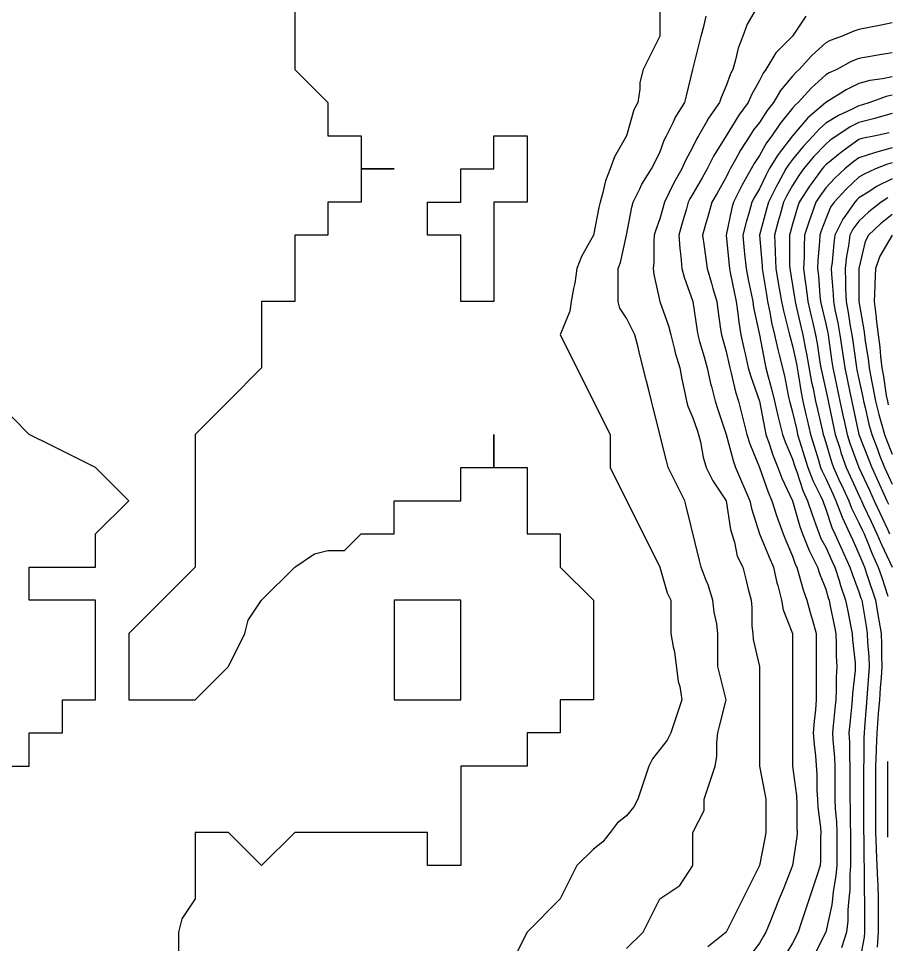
# Model space of a CAD drawing. Header units: inches. Extents: x 794995 to 811195, y 2485918 to 2508058.
# Drawn here: x 797295 to 798081, y 2491337 to 2492174 of the extents above; entities that cross this region are included whole.
import ezdxf

# ---------------------------------------------------------------- set-up
doc = ezdxf.new("R2010")
doc.units = ezdxf.units.IN
doc.header["$MEASUREMENT"] = 0
doc.layers.add('contour', color=7, linetype='Continuous')

msp = doc.modelspace()

# ---------------------------------------------------------------- linework, layer by layer
at = {"layer": 'contour'}
for points in [[(797545.16, 2492218.36), (797545.16, 2492128.36), (797575.16, 2492098.36), (797575.16, 2492068.36), (797605.16, 2492068.36), (797605.16, 2492038.36), (797635.16, 2492038.36), (797605.16, 2492038.36), (797605.16, 2492008.36), (797575.16, 2492008.36), (797575.16, 2491978.36), (797545.16, 2491978.36), (797545.16, 2491948.36), (797545.16, 2491918.36), (797515.16, 2491918.36), (797515.16, 2491888.36), (797515.16, 2491858.36), (797485.16, 2491828.36), (797455.16, 2491798.36), (797455.16, 2491678.36), (797425.16, 2491648.36), (797395.16, 2491618.36), (797395.16, 2491558.36), (797455.16, 2491558.36), (797485.16, 2491588.36), (797500.16, 2491618.36), (797503.16, 2491630.36), (797515.16, 2491648.36), (797545.16, 2491678.36), (797563.16, 2491690.36), (797575.16, 2491693.36), (797590.16, 2491693.36), (797605.16, 2491708.36), (797635.16, 2491708.36), (797635.16, 2491738.36), (797665.16, 2491738.36), (797695.16, 2491738.36), (797695.16, 2491768.36), (797725.16, 2491768.36), (797725.16, 2491798.36), (797725.16, 2491768.36), (797755.16, 2491768.36), (797755.16, 2491708.36), (797785.16, 2491708.36), (797785.16, 2491678.36), (797815.16, 2491648.36), (797815.16, 2491558.36), (797785.16, 2491558.36), (797785.16, 2491528.36), (797755.16, 2491528.36), (797755.16, 2491498.36), (797695.16, 2491498.36), (797695.16, 2491468.36), (797695.16, 2491408.36), (797665.16, 2491408.36), (797665.16, 2491438.36), (797545.16, 2491438.36), (797515.16, 2491408.36), (797485.16, 2491438.36), (797455.16, 2491438.36), (797455.16, 2491408.36), (797455.16, 2491378.36), (797443.16, 2491360.36), (797440.16, 2491348.36), (797440.16, 2491318.36)], [(797875.16, 2492188.36), (797875.16, 2492158.36), (797860.16, 2492128.36), (797857.16, 2492116.36), (797857.16, 2492110.36), (797855.16, 2492098.36), (797851.83, 2492091.69), (797845.16, 2492068.36), (797834.25, 2492049.27), (797830.16, 2492038.36), (797826.07, 2492027.45), (797823.73, 2492016.93), (797821.16, 2492008.36), (797820.16, 2492003.36), (797815.16, 2491978.36), (797804.25, 2491959.27), (797800.16, 2491948.36), (797798.49, 2491935.03), (797797.16, 2491930.36), (797795.16, 2491918.36), (797793.73, 2491909.79), (797785.16, 2491888.36), (797830.16, 2491798.36), (797830.16, 2491768.36), (797875.16, 2491678.36), (797881.83, 2491655.03), (797885.16, 2491648.36), (797885.16, 2491618.36), (797887.16, 2491606.36), (797888.49, 2491601.7), (797891.83, 2491575.03), (797893.16, 2491570.36), (797895.16, 2491558.36), (797885.16, 2491528.36), (797881.83, 2491521.69), (797875.16, 2491513.36), (797868.49, 2491505.03), (797865.16, 2491498.36), (797855.16, 2491468.36), (797851.83, 2491461.69), (797845.16, 2491453.36), (797836.59, 2491446.93), (797830.16, 2491438.36), (797823.73, 2491429.79), (797815.16, 2491423.36), (797800.16, 2491408.36), (797785.16, 2491378.36), (797755.16, 2491348.36), (797740.16, 2491318.36)], [(797965.16, 2492188.36), (797954.25, 2492169.27), (797950.16, 2492158.36), (797946.07, 2492147.45), (797943.73, 2492136.93), (797941.16, 2492128.36), (797939.16, 2492124.36), (797935.16, 2492113.36), (797930.54, 2492102.98), (797929.16, 2492098.36), (797919.28, 2492084.24), (797917.16, 2492080.36), (797910.16, 2492068.36), (797908.32, 2492065.2), (797905.16, 2492058.36), (797898.1, 2492045.42), (797895.16, 2492038.36), (797887.79, 2492025.73), (797883.73, 2492016.93), (797879.44, 2492008.36), (797875.16, 2491993.36), (797871.16, 2491982.36), (797870.16, 2491978.36), (797869.7, 2491972.91), (797869.7, 2491953.82), (797869.16, 2491948.36), (797869.7, 2491942.91), (797875.16, 2491918.36), (797883.16, 2491896.36), (797885.16, 2491888.36), (797888.49, 2491875.03), (797889.01, 2491872.21), (797893.16, 2491858.36), (797895.16, 2491848.36), (797897.66, 2491835.86), (797899.16, 2491828.36), (797900.54, 2491823.75), (797905.16, 2491813.36), (797908.91, 2491802.11), (797910.16, 2491798.36), (797911.83, 2491791.69), (797914.39, 2491777.59), (797917.16, 2491768.36), (797923.16, 2491756.36), (797935.16, 2491738.36), (797939.16, 2491712.36), (797940.16, 2491708.36), (797942.66, 2491700.86), (797945.16, 2491688.36), (797950.16, 2491678.36), (797953.16, 2491666.36), (797955.16, 2491658.36), (797957.66, 2491648.36), (797958.49, 2491641.69), (797958.49, 2491625.03), (797959.16, 2491618.36), (797959.7, 2491612.91), (797965.16, 2491588.36), (797965.16, 2491498.36), (797970.16, 2491473.36), (797971.16, 2491468.36), (797971.16, 2491438.36), (797970.16, 2491433.36), (797965.16, 2491408.36), (797950.16, 2491378.36), (797935.16, 2491348.36), (797918.49, 2491335.03)], [(797845.16, 2491333.36), (797860.16, 2491348.36), (797875.16, 2491378.36), (797893.16, 2491390.36), (797905.16, 2491408.36), (797905.16, 2491438.36), (797915.16, 2491458.36), (797915.16, 2491468.36), (797925.16, 2491498.36), (797926.59, 2491506.93), (797926.59, 2491519.79), (797927.66, 2491528.36), (797929.16, 2491534.36), (797935.16, 2491558.36), (797929.16, 2491582.36), (797927.66, 2491588.36), (797927.66, 2491618.36), (797926.59, 2491626.93), (797924.25, 2491637.45), (797923.16, 2491648.36), (797919.01, 2491662.21), (797917.16, 2491666.36), (797912.66, 2491678.36), (797911.16, 2491684.36), (797899.16, 2491732.36), (797897.66, 2491738.36), (797882.66, 2491768.36), (797881.16, 2491774.36), (797869.16, 2491822.36), (797867.66, 2491828.36), (797865.16, 2491838.36), (797863.16, 2491846.36), (797857.16, 2491870.36), (797855.16, 2491878.36), (797852.66, 2491888.36), (797845.16, 2491903.36), (797839.16, 2491912.36), (797837.66, 2491918.36), (797837.66, 2491948.36), (797839.7, 2491953.82), (797845.16, 2491978.36), (797849.77, 2492003.75), (797851.16, 2492008.36), (797857.16, 2492020.36), (797859.01, 2492024.51), (797867.66, 2492038.36), (797875.16, 2492053.36), (797879.16, 2492064.36), (797881.16, 2492068.36), (797887.16, 2492080.36), (797889.01, 2492084.51), (797897.66, 2492098.36), (797899.16, 2492104.36), (797905.16, 2492128.36), (797911.16, 2492152.36), (797912.66, 2492158.36), (797915.16, 2492168.36), (797917.16, 2492176.36)], [(798007.16, 2492176.36), (797995.16, 2492158.36), (797980.16, 2492143.36), (797971.16, 2492128.36), (797968.49, 2492125.03), (797965.16, 2492118.36), (797958.1, 2492105.42), (797955.16, 2492098.36), (797946.59, 2492086.93), (797935.16, 2492068.36), (797923.73, 2492049.79), (797918.02, 2492038.36), (797913.34, 2492030.18), (797905.16, 2492015.86), (797902.3, 2492011.22), (797900.87, 2492008.36), (797899.16, 2492002.36), (797895.16, 2491988.36), (797892.3, 2491978.36), (797893.16, 2491966.36), (797894.25, 2491959.27), (797895.16, 2491948.36), (797897.16, 2491940.36), (797905.16, 2491918.36), (797908.91, 2491892.11), (797909.44, 2491888.36), (797911.16, 2491882.36), (797915.16, 2491868.36), (797918.02, 2491858.36), (797921.04, 2491844.24), (797921.83, 2491841.7), (797925.16, 2491828.36), (797927.66, 2491820.86), (797935.16, 2491798.36), (797941.48, 2491774.68), (797943.73, 2491768.36), (797956.59, 2491738.36), (797958.1, 2491731.3), (797965.16, 2491708.36), (797974.16, 2491687.36), (797978.02, 2491678.36), (797981.04, 2491664.24), (797981.83, 2491661.7), (797985.16, 2491648.36), (797986.59, 2491639.79), (797995.16, 2491618.36), (797995.16, 2491498.36), (797998.69, 2491471.89), (797999.16, 2491464.36), (797999.16, 2491442.36), (797999.44, 2491438.36), (797999.16, 2491434.36), (797995.16, 2491408.36), (797986.59, 2491386.93), (797983.16, 2491378.36), (797978.02, 2491365.5), (797975.16, 2491358.36), (797971.16, 2491348.36), (797968.91, 2491344.61), (797965.16, 2491338.36), (797956.59, 2491326.93)], [(798085.16, 2492170.36), (798075.16, 2492168.36), (798055.16, 2492164.36), (798050.54, 2492162.98), (798040.16, 2492158.36), (798029.16, 2492154.36), (798025.16, 2492152.36), (798012.53, 2492140.99), (798001.16, 2492128.36), (797998.02, 2492125.5), (797995.16, 2492122.36), (797984.25, 2492109.27), (797978.02, 2492098.36), (797972.36, 2492091.16), (797965.16, 2492080.36), (797959.94, 2492073.58), (797956.59, 2492068.36), (797948.2, 2492055.32), (797943.73, 2492046.93), (797938.91, 2492038.36), (797937.56, 2492035.96), (797935.16, 2492030.86), (797926.98, 2492016.54), (797922.3, 2492008.36), (797918.49, 2491995.03), (797917.16, 2491990.36), (797913.73, 2491978.36), (797915.16, 2491968.36), (797916.41, 2491959.61), (797918.02, 2491948.36), (797921.83, 2491935.03), (797923.16, 2491930.36), (797926.59, 2491918.36), (797927.66, 2491910.86), (797930.16, 2491893.36), (797930.87, 2491888.36), (797935.16, 2491873.36), (797937.89, 2491861.09), (797938.49, 2491858.36), (797939.77, 2491853.75), (797943.73, 2491836.93), (797946.41, 2491828.36), (797953.91, 2491798.36), (797956.59, 2491789.79), (797965.16, 2491768.36), (797972.98, 2491746.19), (797976.41, 2491738.36), (797980.87, 2491724.08), (797981.83, 2491721.7), (797986.59, 2491708.36), (797989.16, 2491702.36), (797995.16, 2491688.36), (797997.66, 2491680.86), (797998.91, 2491678.36), (798000.61, 2491672.91), (798004.63, 2491657.84), (798008.02, 2491648.36), (798011.83, 2491635.03), (798013.16, 2491630.36), (798016.59, 2491618.36), (798016.59, 2491558.36), (798015.93, 2491549.13), (798014.57, 2491538.95), (798013.91, 2491528.36), (798014.57, 2491517.77), (798015.93, 2491507.59), (798017.16, 2491490.36), (798017.16, 2491476.36), (798017.66, 2491468.36), (798018.1, 2491461.3), (798020.54, 2491442.98), (798020.87, 2491438.36), (798020.54, 2491433.75), (798020.54, 2491412.98), (798020.16, 2491408.36), (798017.66, 2491400.86), (798002.66, 2491355.86), (798000.16, 2491348.36), (797995.16, 2491338.36), (797983.16, 2491318.36)], [(798085.16, 2492143.36), (798072.3, 2492141.22), (798067.16, 2492140.36), (798055.16, 2492138.36), (798048.1, 2492135.42), (798035.16, 2492128.36), (798028.32, 2492125.2), (798025.16, 2492123.36), (798012.12, 2492111.4), (798000.16, 2492098.36), (797997.47, 2492096.05), (797995.16, 2492093.36), (797984.05, 2492079.47), (797976.41, 2492068.36), (797971.59, 2492061.93), (797965.16, 2492050.36), (797960.36, 2492043.16), (797957.66, 2492038.36), (797949.56, 2492023.96), (797948.49, 2492021.7), (797941.83, 2492008.36), (797940.38, 2492003.14), (797935.16, 2491978.36), (797937.89, 2491951.09), (797938.16, 2491948.36), (797938.91, 2491944.61), (797942.66, 2491925.86), (797944.16, 2491918.36), (797945.75, 2491907.77), (797946.59, 2491899.79), (797948.49, 2491888.36), (797951.52, 2491874.73), (797952.3, 2491871.22), (797955.16, 2491858.36), (797957.33, 2491850.54), (797965.16, 2491828.36), (797969.96, 2491803.16), (797971.16, 2491798.36), (797974.39, 2491789.13), (797977.16, 2491780.36), (797981.83, 2491768.36), (797985.56, 2491758.76), (797995.16, 2491738.36), (798001.83, 2491715.03), (798004.16, 2491708.36), (798010.16, 2491693.36), (798017.66, 2491678.36), (798019.44, 2491672.65), (798025.16, 2491658.36), (798027.38, 2491650.58), (798028.16, 2491648.36), (798028.91, 2491644.61), (798032.66, 2491625.86), (798034.16, 2491618.36), (798034.63, 2491608.89), (798034.63, 2491597.84), (798035.16, 2491588.36), (798034.63, 2491578.89), (798034.63, 2491567.84), (798034.16, 2491558.36), (798033.34, 2491550.18), (798031.83, 2491535.03), (798031.16, 2491528.36), (798031.48, 2491522.05), (798032.98, 2491506.19), (798033.34, 2491498.36), (798033.34, 2491468.36), (798033.73, 2491459.79), (798034.76, 2491447.96), (798035.16, 2491438.36), (798035.16, 2491408.36), (798034.39, 2491399.13), (798031.83, 2491385.03), (798031.16, 2491378.36), (798030.61, 2491372.91), (798025.16, 2491348.36), (798010.16, 2491318.36)], [(798085.16, 2492121.69), (798076.59, 2492119.79), (798065.16, 2492118.36), (798055.16, 2492115.5), (798043.73, 2492109.79), (798025.16, 2492098.36), (798009.01, 2492084.51), (797995.16, 2492068.36), (797982.03, 2492051.49), (797974.16, 2492038.36), (797970.97, 2492032.56), (797965.16, 2492020.36), (797960.71, 2492012.81), (797958.49, 2492008.36), (797955.93, 2491999.13), (797953.16, 2491990.36), (797950.16, 2491978.36), (797951.52, 2491964.73), (797951.83, 2491961.7), (797953.16, 2491948.36), (797955.16, 2491938.36), (797957.66, 2491925.86), (797959.16, 2491918.36), (797959.94, 2491913.14), (797965.16, 2491888.36), (797969.96, 2491863.16), (797971.16, 2491858.36), (797973.16, 2491850.36), (797976.27, 2491839.47), (797978.8, 2491828.36), (797981.83, 2491815.03), (797983.16, 2491810.36), (797986.16, 2491798.36), (797988.49, 2491791.69), (797995.16, 2491775.86), (797996.92, 2491770.13), (797997.47, 2491768.36), (797998.91, 2491764.61), (798004.53, 2491747.74), (798008.8, 2491738.36), (798012.75, 2491725.95), (798015.93, 2491717.59), (798019.16, 2491708.36), (798020.87, 2491704.07), (798025.16, 2491696.36), (798030.78, 2491683.99), (798033.34, 2491678.36), (798037.16, 2491666.36), (798038.49, 2491661.7), (798043.16, 2491648.36), (798045.16, 2491638.36), (798047.66, 2491625.86), (798049.16, 2491618.36), (798049.44, 2491612.65), (798051.63, 2491591.89), (798051.83, 2491588.36), (798051.63, 2491584.83), (798049.44, 2491564.08), (798049.16, 2491558.36), (798048.49, 2491551.69), (798046.98, 2491536.54), (798046.16, 2491528.36), (798046.59, 2491519.79), (798046.59, 2491506.93), (798046.98, 2491498.36), (798046.98, 2491468.36), (798047.33, 2491460.54), (798047.33, 2491446.19), (798047.66, 2491438.36), (798047.66, 2491408.36), (798046.98, 2491400.18), (798046.98, 2491386.54), (798046.16, 2491378.36), (798045.16, 2491368.36), (798045.16, 2491358.36), (798043.91, 2491348.36), (798039.44, 2491334.08)], [(798085.16, 2492105.03), (798079.7, 2492103.82), (798065.16, 2492098.36), (798057.56, 2492095.96), (798055.16, 2492095.36), (798049.16, 2492092.36), (798036.7, 2492086.82), (798025.16, 2492079.61), (798019.16, 2492074.36), (798013.91, 2492068.36), (798004.84, 2492058.68), (797995.16, 2492046.93), (797991.41, 2492042.11), (797989.16, 2492038.36), (797981.83, 2492025.03), (797980.61, 2492022.91), (797973.34, 2492008.36), (797971.59, 2492001.93), (797965.16, 2491978.36), (797967.56, 2491950.76), (797967.66, 2491948.36), (797971.59, 2491924.79), (797972.66, 2491918.36), (797974.63, 2491908.89), (797976.27, 2491899.47), (797978.8, 2491888.36), (797981.83, 2491875.03), (797983.16, 2491870.36), (797987.96, 2491851.16), (797991.63, 2491831.89), (797992.43, 2491828.36), (797992.94, 2491826.14), (797995.16, 2491818.36), (797998.91, 2491802.11), (797999.77, 2491798.36), (798001.83, 2491791.69), (798005.75, 2491778.95), (798009.01, 2491768.36), (798013.49, 2491756.69), (798020.16, 2491743.36), (798022.43, 2491738.36), (798023.09, 2491736.29), (798025.16, 2491730.86), (798030.78, 2491713.99), (798033.34, 2491708.36), (798046.98, 2491678.36), (798048.95, 2491672.15), (798055.16, 2491655.86), (798057.03, 2491650.24), (798057.66, 2491648.36), (798061.59, 2491624.79), (798062.66, 2491618.36), (798062.98, 2491610.54), (798064.05, 2491597.25), (798064.39, 2491588.36), (798061.59, 2491551.93), (798060.16, 2491533.36), (798059.77, 2491528.36), (798059.6, 2491523.92), (798059.6, 2491502.81), (798059.44, 2491498.36), (798059.44, 2491438.36), (798059.6, 2491433.92), (798059.6, 2491412.81), (798059.77, 2491408.36), (798059.96, 2491403.56), (798059.96, 2491383.16), (798060.16, 2491378.36), (798060.16, 2491348.36), (798059.77, 2491343.75), (798055.16, 2491318.36)], [(798085.16, 2492088.36), (798071.31, 2492084.51), (798069.56, 2492083.96), (798055.16, 2492080.36), (798047.16, 2492076.36), (798035.16, 2492068.36), (798029.3, 2492064.22), (798025.16, 2492060.86), (798014.25, 2492049.27), (798005.16, 2492038.36), (798000.97, 2492032.56), (797995.16, 2492023.36), (797989.7, 2492013.82), (797986.98, 2492008.36), (797983.91, 2491997.11), (797982.3, 2491991.22), (797978.8, 2491978.36), (797979.44, 2491964.08), (797979.56, 2491962.76), (797980.16, 2491948.36), (797982.3, 2491935.5), (797983.16, 2491930.36), (797985.16, 2491918.36), (797986.88, 2491910.08), (797991.63, 2491891.89), (797992.43, 2491888.36), (797992.94, 2491886.14), (797995.16, 2491878.36), (797998.8, 2491862), (797999.44, 2491858.36), (798000.38, 2491853.14), (798002.9, 2491836.1), (798004.39, 2491828.36), (798007.16, 2491816.36), (798008.28, 2491811.49), (798011.31, 2491798.36), (798014.57, 2491787.77), (798018.49, 2491775.03), (798020.54, 2491768.36), (798021.83, 2491765.03), (798025.16, 2491758.36), (798031.48, 2491744.68), (798034.39, 2491738.36), (798040.16, 2491723.36), (798046.98, 2491708.36), (798049.53, 2491702.74), (798055.16, 2491690.36), (798058.59, 2491681.79), (798060.16, 2491678.36), (798062.66, 2491670.86), (798070.16, 2491648.36), (798072.3, 2491635.5), (798073.16, 2491630.36), (798075.16, 2491618.36), (798075.56, 2491608.76), (798075.56, 2491597.96), (798075.93, 2491588.36), (798075.16, 2491578.36), (798074.44, 2491569.07), (798073.62, 2491558.36), (798072.66, 2491545.86), (798072.3, 2491541.22), (798071.31, 2491528.36), (798070.76, 2491513.96), (798070.68, 2491512.84), (798070.16, 2491498.36), (798070.16, 2491438.36), (798070.68, 2491423.88), (798070.76, 2491422.76), (798071.31, 2491408.36), (798071.83, 2491395.03), (798072.12, 2491391.4), (798072.66, 2491378.36), (798072.66, 2491348.36), (798071.52, 2491334.73)], [(798082.55, 2492070.97), (798070.16, 2492068.36), (798057.66, 2492065.86), (798055.16, 2492065.03), (798043.16, 2492056.36), (798039.64, 2492053.88), (798025.16, 2492042.11), (798023.34, 2492040.18), (798021.83, 2492038.36), (798013.16, 2492026.36), (798010.61, 2492022.91), (798001.16, 2492008.36), (797999.6, 2492003.92), (797995.16, 2491988.36), (797993.02, 2491980.5), (797992.43, 2491978.36), (797992.55, 2491975.75), (797992.55, 2491950.97), (797992.66, 2491948.36), (797995.16, 2491933.36), (797997.23, 2491920.43), (797997.47, 2491918.36), (797998.16, 2491915.36), (798002.66, 2491895.86), (798004.39, 2491888.36), (798006.59, 2491876.93), (798007.89, 2491871.09), (798012.43, 2491845.63), (798013.73, 2491839.79), (798015.93, 2491828.36), (798017.66, 2491820.86), (798022.16, 2491801.36), (798022.85, 2491798.36), (798023.39, 2491796.6), (798025.16, 2491790.86), (798030.3, 2491773.5), (798032.08, 2491768.36), (798038.02, 2491755.5), (798039.37, 2491752.57), (798045.93, 2491738.36), (798048.49, 2491731.69), (798055.16, 2491718.36), (798058.32, 2491711.52), (798059.77, 2491708.36), (798063.16, 2491700.36), (798067.16, 2491690.36), (798072.66, 2491678.36), (798075.78, 2491668.99), (798081.41, 2491652.11)], [(798085.16, 2492057.45), (798070.16, 2492053.36), (798055.16, 2492048.36), (798049.35, 2492044.17), (798042.3, 2492038.36), (798033.43, 2492030.08), (798025.16, 2492021.22), (798019.7, 2492013.82), (798016.16, 2492008.36), (798011.31, 2491994.51), (798010.68, 2491992.84), (798006.07, 2491978.36), (798005.59, 2491967.93), (798005.59, 2491958.8), (798005.16, 2491948.36), (798006.59, 2491936.93), (798007.57, 2491930.78), (798009.01, 2491918.36), (798012.03, 2491905.24), (798013.16, 2491900.36), (798015.93, 2491888.36), (798017.42, 2491880.62), (798019.94, 2491863.58), (798020.87, 2491858.36), (798021.52, 2491854.72), (798025.16, 2491838.36), (798026.92, 2491830.13), (798027.89, 2491825.63), (798033.73, 2491798.36), (798037.79, 2491785.73), (798038.87, 2491782.08), (798043.62, 2491768.36), (798047.26, 2491760.47), (798055.16, 2491743.36), (798056.74, 2491739.94), (798057.47, 2491738.36), (798059.44, 2491734.07), (798066.21, 2491719.41), (798071.31, 2491708.36), (798075.43, 2491698.63), (798085.16, 2491678.36)], [(798085.16, 2492043.82), (798080.87, 2492042.65), (798070.16, 2492038.36), (798059.77, 2492033.75), (798055.16, 2492030.86), (798043.55, 2492019.97), (798032.66, 2492008.36), (798029.6, 2492003.92), (798025.16, 2491993.36), (798021.02, 2491982.5), (798019.7, 2491978.36), (798019.44, 2491972.65), (798017.96, 2491955.56), (798017.66, 2491948.36), (798018.49, 2491941.69), (798019.94, 2491923.58), (798020.54, 2491918.36), (798021.41, 2491914.61), (798025.16, 2491898.36), (798026.98, 2491890.18), (798027.3, 2491888.36), (798027.66, 2491885.86), (798030.78, 2491863.99), (798031.59, 2491858.36), (798033.34, 2491850.18), (798038.02, 2491828.36), (798041.04, 2491814.24), (798041.52, 2491812), (798044.44, 2491798.36), (798047.05, 2491790.25), (798055.16, 2491768.36), (798064.63, 2491747.84), (798069.01, 2491738.36), (798074.11, 2491727.31), (798080.87, 2491712.65), (798082.85, 2491708.36)], [(798085.16, 2492029.36), (798071.16, 2492022.36), (798065.16, 2492018.36), (798055.16, 2492012.11), (798053.22, 2492010.3), (798051.41, 2492008.36), (798043.16, 2491996.36), (798040.61, 2491992.91), (798033.34, 2491978.36), (798032.36, 2491971.16), (798030.87, 2491954.08), (798030.16, 2491948.36), (798030.38, 2491943.14), (798031.83, 2491925.03), (798032.08, 2491918.36), (798033.73, 2491909.79), (798036.07, 2491899.27), (798038.02, 2491888.36), (798042.3, 2491858.36), (798046.98, 2491836.54), (798055.16, 2491798.36), (798063.49, 2491776.69), (798066.7, 2491768.36), (798072.53, 2491755.73), (798076.59, 2491746.93), (798080.54, 2491738.36), (798082, 2491735.2)], [(798081.16, 2492012.36), (798075.16, 2492008.36), (798064.05, 2491999.47), (798055.16, 2491991.22), (798049.7, 2491983.82), (798046.98, 2491978.36), (798045.69, 2491968.89), (798044.05, 2491959.47), (798042.66, 2491948.36), (798043.16, 2491936.36), (798043.16, 2491930.36), (798043.62, 2491918.36), (798045.48, 2491908.68), (798047.33, 2491896.19), (798048.73, 2491888.36), (798049.53, 2491882.74), (798052.66, 2491860.86), (798053.02, 2491858.36), (798053.39, 2491856.6), (798055.16, 2491848.36), (798058.8, 2491832), (798059.44, 2491828.36), (798060.87, 2491822.65), (798064.25, 2491807.45), (798066.7, 2491798.36), (798071.83, 2491785.03), (798073.91, 2491779.61), (798078.24, 2491768.36), (798085.16, 2491753.36)], [(798085.16, 2491997.11), (798074.81, 2491988.71), (798063.73, 2491978.36), (798060.87, 2491972.65), (798055.16, 2491948.36), (798055.16, 2491918.36), (798059.6, 2491892.81), (798060.16, 2491888.36), (798060.87, 2491882.65), (798063.43, 2491866.64), (798064.39, 2491858.36), (798066.59, 2491846.93), (798067.89, 2491841.09), (798070.16, 2491828.36), (798073.16, 2491816.36), (798075.69, 2491807.84), (798078.24, 2491798.36), (798080.16, 2491793.36), (798085.16, 2491780.36)], [(798085.16, 2491978.36), (798074.05, 2491959.47), (798070.16, 2491948.36), (798069.44, 2491934.08), (798069.44, 2491932.65), (798068.8, 2491918.36), (798070.76, 2491903.96), (798070.87, 2491902.65), (798072.66, 2491888.36), (798074.05, 2491877.25), (798074.72, 2491868.8), (798075.93, 2491858.36), (798077.42, 2491850.62), (798079.94, 2491833.58), (798080.87, 2491828.36), (798081.73, 2491824.93)], [(797275.16, 2491498.36), (797305.16, 2491498.36), (797305.16, 2491528.36), (797335.16, 2491528.36), (797335.16, 2491558.36), (797365.16, 2491558.36), (797365.16, 2491648.36), (797305.16, 2491648.36), (797305.16, 2491678.36), (797335.16, 2491678.36), (797365.16, 2491678.36), (797365.16, 2491708.36), (797395.16, 2491738.36), (797365.16, 2491768.36), (797345.16, 2491778.36), (797325.16, 2491788.36), (797305.16, 2491798.36), (797275.16, 2491828.36)], [(798081.02, 2491502.5), (798080.87, 2491498.36), (798080.87, 2491438.36), (798081.02, 2491434.22)]]:
    msp.add_lwpolyline(points, dxfattribs=at)
for points in [[(797725.16, 2491918.36), (797695.16, 2491918.36), (797695.16, 2491978.36), (797665.16, 2491978.36), (797665.16, 2492008.36), (797695.16, 2492008.36), (797695.16, 2492038.36), (797725.16, 2492038.36), (797725.16, 2492068.36), (797755.16, 2492068.36), (797755.16, 2492008.36), (797725.16, 2492008.36), (797725.16, 2491978.36)], [(797665.16, 2491558.36), (797695.16, 2491558.36), (797695.16, 2491648.36), (797635.16, 2491648.36), (797635.16, 2491618.36), (797635.16, 2491558.36)]]:
    msp.add_lwpolyline(points, close=True, dxfattribs=at)

doc.saveas('drawing.dxf')
